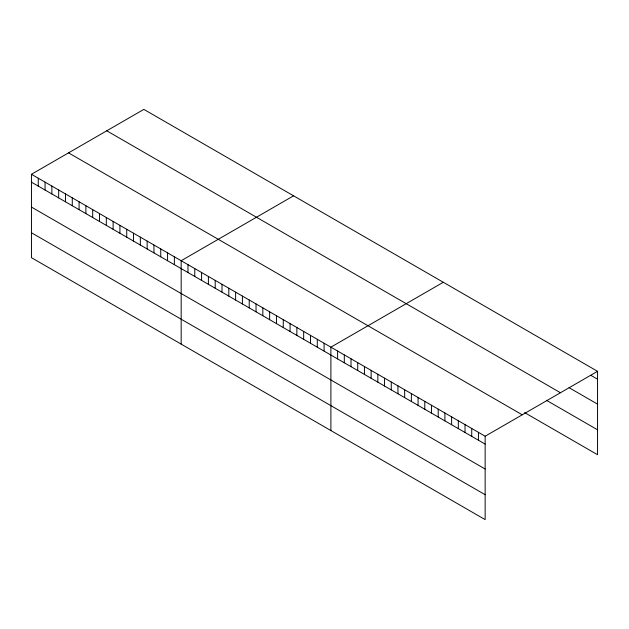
<?xml version="1.0" encoding="UTF-8"?>
<svg xmlns="http://www.w3.org/2000/svg" width="629" height="629" viewBox="0 0 629 629"><rect width="100%" height="100%" fill="white"/><g stroke="black" fill="none" stroke-linecap="round" stroke-linejoin="round"><path stroke-width="0.94" d="M31.45 174.28L485.148 436.219L485.148 519.617L31.45 257.678L31.45 174.28L143.852 109.383L597.55 371.322L597.55 454.72L524.61 412.608M293.57 195.823L181.168 260.721L181.168 344.118M443.296 282.264L330.893 347.161L330.893 430.558M485.148 436.219L597.55 371.322M590.843 375.34L597.55 379.208M569.048 387.668L597.55 404.132M106.757 130.801L560.455 392.74M546.412 400.28L597.55 429.804M68.545 152.863L522.243 414.802M31.45 182.166L485.148 444.105M31.45 207.083L485.148 469.022M31.45 232.754L485.148 494.701M478.441 432.343L478.441 440.229M471.734 428.475L471.734 436.361M465.028 424.599L465.028 432.485M458.321 420.73L458.321 428.616M451.614 416.854L451.614 424.748M444.907 412.986L444.907 420.872M438.201 409.117L438.201 417.003M431.494 405.241L431.494 413.127M424.787 401.373L424.787 409.259M418.081 397.497L418.081 405.383M411.374 393.628L411.374 401.514M404.667 389.752L404.667 397.638M397.96 385.884L397.96 393.77M391.254 382.007L391.254 389.894M384.547 378.139L384.547 386.025M377.84 374.263L377.84 382.149M371.134 370.395L371.134 378.281M364.427 366.518L364.427 374.404M357.72 362.65L357.72 370.536M351.013 358.774L351.013 366.66M344.307 354.905L344.307 362.791M337.6 351.029L337.6 358.915M324.084 343.23L324.084 351.116M317.283 339.298L317.283 347.184M310.474 335.375L310.474 343.261M303.665 331.444L303.665 339.33M296.864 327.512L296.864 335.399M290.055 323.581L290.055 331.467M283.254 319.658L283.254 327.544M276.446 315.727L276.446 323.613M269.644 311.795L269.644 319.681M262.836 307.864L262.836 315.758M256.034 303.941L256.034 311.827M249.226 300.009L249.226 307.896M242.417 296.078L242.417 303.964M235.616 292.155L235.616 300.041M228.807 288.224L228.807 296.11M222.006 284.292L222.006 292.178M215.197 280.361L215.197 288.247M208.396 276.438L208.396 284.324M201.587 272.506L201.587 280.392M194.778 268.575L194.778 276.461M187.977 264.644L187.977 272.538M174.367 256.789L174.367 264.675M167.558 252.858L167.558 260.744M160.757 248.935L160.757 256.821M153.948 245.003L153.948 252.889M147.147 241.072L147.147 248.958M140.338 237.141L140.338 245.027M133.529 233.217L133.529 241.104M126.728 229.286L126.728 237.172M119.919 225.355L119.919 233.241M113.118 221.432L113.118 229.318M106.309 217.5L106.309 225.386M99.508 213.569L99.508 221.455M92.699 209.638L92.699 217.524M85.89 205.714L85.89 213.601M79.089 201.783L79.089 209.669M72.28 197.852L72.28 205.738M65.479 193.921L65.479 201.807M58.67 189.997L58.67 197.883M51.869 186.066L51.869 193.952M45.06 182.135L45.06 190.021M38.259 178.211L38.259 186.098"/></g></svg>
